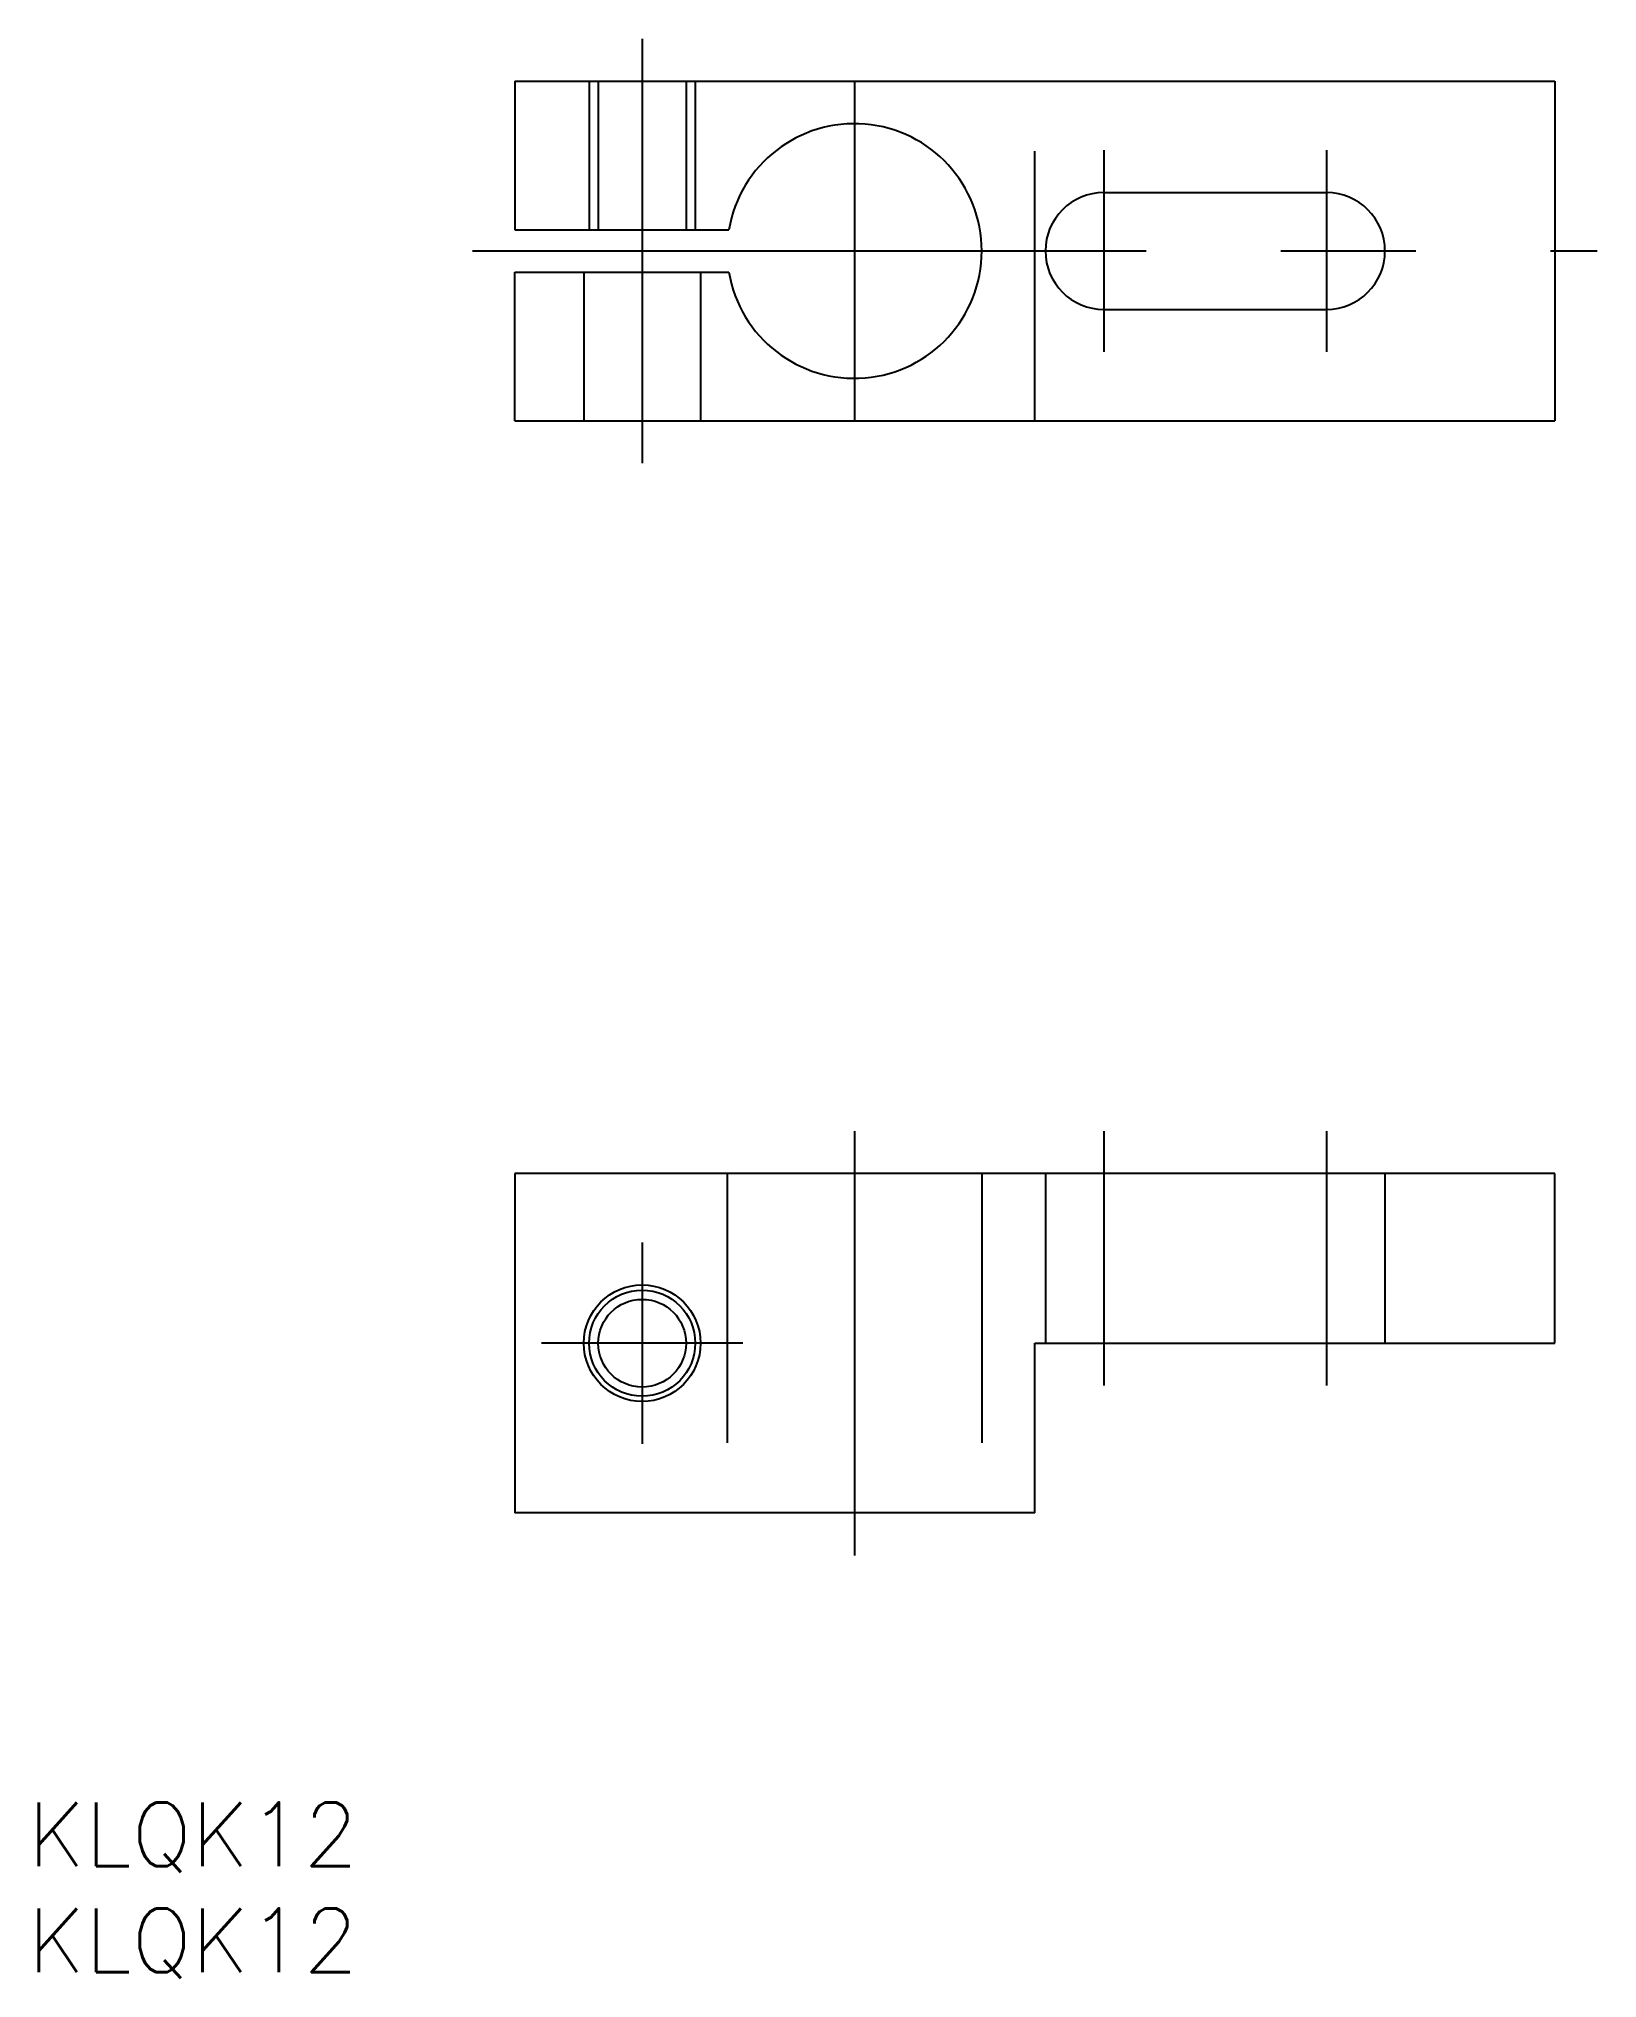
# Model space of a CAD drawing. Extents: x -22.4 to 51, y -81.4 to 10.
import ezdxf

# ---------------------------------------------------------------- set-up
doc = ezdxf.new("R2010")
doc.units = 0
doc.linetypes.add('CENTER', pattern=[50.8, 31.75, -6.35, 6.35, -6.35])
doc.linetypes.add('DASHED', pattern=[19.05, 12.7, -6.35])
doc.layers.get('0').update_dxf_attribs({"linetype": 'CONTINUOUS'})
doc.layers.add('CENTER', color=1, linetype='CENTER')
doc.styles.get("Standard").update_dxf_attribs({"font": 'txt.shx', "height": 3, "bigfont": 'bigfont.shx'})

msp = doc.modelspace()

# ---------------------------------------------------------------- linework, layer by layer
at = {"color": 7, "linetype": 'CONTINUOUS'}
for p, q in [((0, 8), (49, 8)), ((0, 8), (0, 1)), ((49, 8), (49, -8)), ((27.75, 2.75), (38.25, 2.75)), ((0, 1), (10.084, 1)), ((0, -1), (10.084, -1)), ((0, -8), (0, -1)), ((27.75, -2.75), (38.25, -2.75)), ((0, -8), (49, -8)), ((49, -43.472), (0, -43.472)), ((0, -43.472), (0, -59.472)), ((49, -51.472), (49, -43.472)), ((24.5, -51.472), (49, -51.472)), ((24.5, -59.472), (24.5, -51.472)), ((24.5, -59.472), (0, -59.472))]:
    msp.add_line(p, q, dxfattribs=at)
at = {"color": 3, "linetype": 'DASHED'}
for p, q in [((3.5, 8), (3.5, 1)), ((3.933, 8), (3.933, 1)), ((8.067, 8), (8.067, 1)), ((8.5, 8), (8.5, 1)), ((24.5, -8), (24.5, 8)), ((3.25, -1), (3.25, -8)), ((8.75, -1), (8.75, -8)), ((10, -43.472), (10, -59.472)), ((22, -43.472), (22, -59.472)), ((25, -43.472), (25, -51.472)), ((41, -43.472), (41, -51.472))]:
    msp.add_line(p, q, dxfattribs=at)
at = {"color": 7, "linetype": 'CONTINUOUS'}
for radius in [2.75, 2.067]:
    msp.add_circle((6, -51.472), radius, dxfattribs=at)
at = {"color": 3, "linetype": 'CONTINUOUS'}
msp.add_circle((6, -51.472), 2.5, dxfattribs=at)
at = {"color": 7, "linetype": 'CONTINUOUS'}
for centre, radius, start, end in [((16, 0), 6, 189.59407, 170.40593), ((27.75, 0), 2.75, 90, 270), ((38.25, 0), 2.75, 270, 90)]:
    msp.add_arc(centre, radius, start, end, dxfattribs=at)
at = {"layer": 'CENTER', "color": 1, "linetype": 'CENTER'}
for p, q in [((6, 10), (6, -10)), ((16, 8), (16, -8)), ((27.75, 4.75), (27.75, -4.75)), ((38.25, 4.75), (38.25, -4.75)), ((-2, 0), (51, 0)), ((16, -41.472), (16, -61.472)), ((27.75, -41.472), (27.75, -53.472)), ((38.25, -41.472), (38.25, -53.472)), ((6, -46.722), (6, -56.222)), ((10.75, -51.472), (1.25, -51.472))]:
    msp.add_line(p, q, dxfattribs=at)

# ---------------------------------------------------------------- texts
at = {"color": 7, "linetype": 'CONTINUOUS'}
for p in [(-22.945, -76.112), (-22.945, -81.112)]:
    msp.add_text('KLQK12', height=3, dxfattribs=at).set_placement(p)

doc.saveas('drawing.dxf')
